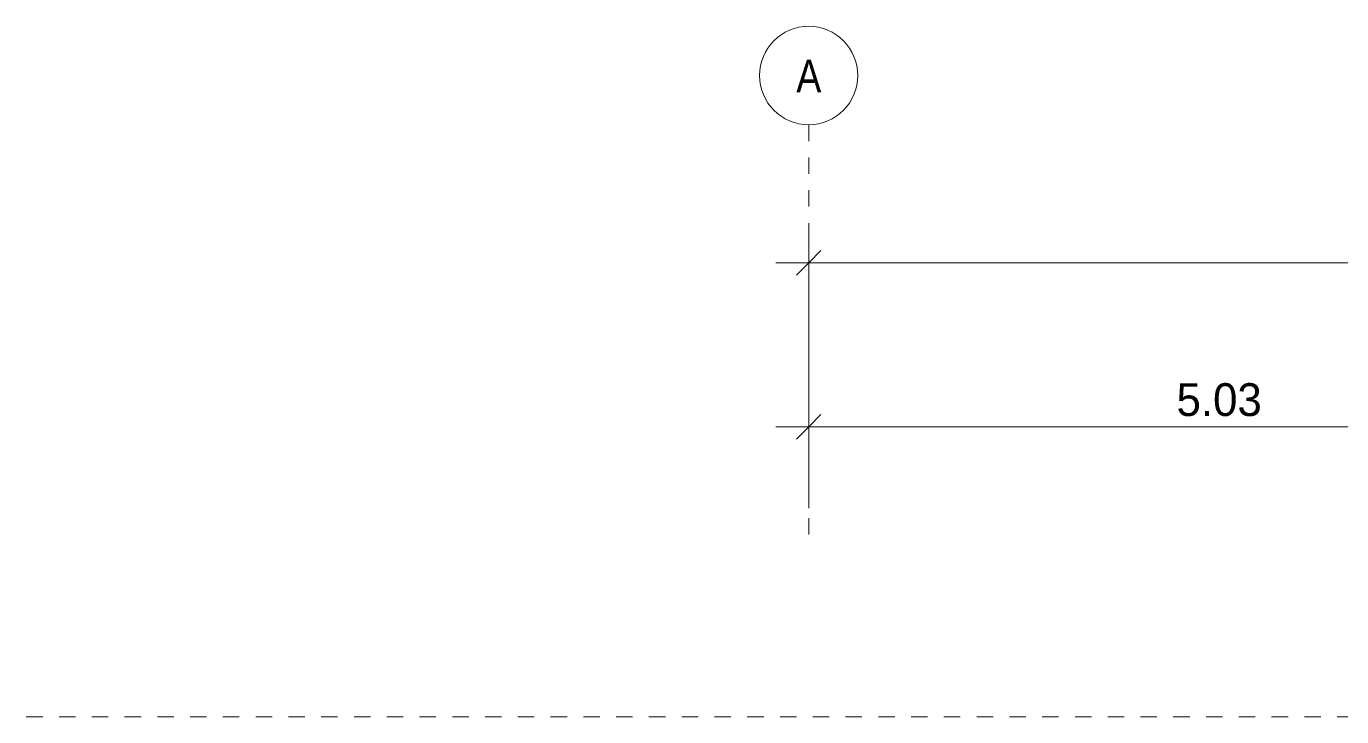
# Model space of a CAD drawing. Header units: metres. Extents: x -3 to 141, y -7 to 15.
# Drawn here: x 55.28 to 63.31, y 11.12 to 15.33 of the extents above; entities that cross this region are included whole.
import ezdxf

# ---------------------------------------------------------------- set-up
doc = ezdxf.new("R2010")
doc.units = ezdxf.units.M
doc.linetypes.add('Centre', pattern=[0.03175, 0.00635, -0.00475, 0.0159, -0.00475])
doc.linetypes.add('Grid Line', pattern=[0.022225, 0.0127, -0.003175, 0.003175, -0.003175])
for name, color, linetype, lineweight in [('A-ANNO-DIMS', 7, 'Continuous', 9), ('A-ANNO-DIMS-100', 7, 'Continuous', 9), ('A-FLOR-LEVL', 7, 'Continuous', 9), ('S-GRID', 7, 'Continuous', 9), ('S-GRID-IDEN', 7, 'Continuous', 9)]:
    doc.layers.add(name, color=color, linetype=linetype, lineweight=lineweight)
doc.styles.add('Century Gothic_1', font='GOTHIC.TTF', dxfattribs={"height": 0.2})
doc.styles.add('Saira Condensed', font='SairaCondensed-Regular.ttf', dxfattribs={"height": 0.2})
doc.dimstyles.new('FCA_N_Cotas_E100', dxfattribs={"dimscale": 0.3048, "dimtxt": 0.208834, "dimasz": 0.492126, "dimexe": 0.656168, "dimexo": 0.656168, "dimgap": 0.032808, "dimtad": 1, "dimrnd": 0.01, "dimzin": 0, "dimdsep": 46, "dimtxsty": 'Century Gothic_1', "dimblk1": 'OBLIQUE', "dimblk2": 'OBLIQUE', "dimsah": 1, "dimcen": 0.09, "dimdle": 0.656168, "dimazin": 2, "dimtfac": 1, "dimtdec": 4, "dimtix": 1, "dimtmove": 0, "dimatfit": 3, "dimfxl": 1, "dimtvp": 1, "dimtolj": 1, "dimtzin": 0, "dimarcsym": 2})

# ---------------------------------------------------------------- blocks, each defined once
blk = doc.blocks.new('Grid - 3mm-1144979-Sección 03')
at = {"layer": 'S-GRID-IDEN', "color": 253, "true_color": 0xaaaaaa}
blk.add_circle((-5.9156, 15.032), 0.3, dxfattribs=at)
blk = doc.blocks.new('DIMBLOCK14-Sección 03')
at = {"layer": 'A-ANNO-DIMS-100'}
for p, q in [((60.0543, 12.8887), (60.0543, 13.0887)), ((65.0872, 12.8887), (65.0872, 13.0887)), ((65.0872, 12.8887), (59.8543, 12.8887)), ((60.0543, 12.8887), (60.0543, 12.392)), ((65.0872, 12.8887), (65.0872, 12.392))]:
    blk.add_line(p, q, dxfattribs=at)
at = {"layer": 'A-ANNO-DIMS-100', "lineweight": 35}
for p, q in [((60.0543, 12.8887), (60.1293, 12.9637)), ((65.0872, 12.8887), (65.1622, 12.9637)), ((60.0543, 12.8887), (59.9793, 12.8137)), ((65.0872, 12.8887), (65.0122, 12.8137))]:
    blk.add_line(p, q, dxfattribs=at)
at = {"layer": 'A-ANNO-DIMS-100', "color": 0, "insert": (62.299, 13.1551), "char_height": 0.2, "width": 0.652357, "attachment_point": 1, "line_spacing_factor": 0.984502, "style": 'Century Gothic_1'}
blk.add_mtext('5.03', dxfattribs=at)
blk = doc.blocks.new('_Oblique')
at = {"color": 0, "linetype": 'ByBlock', "lineweight": -2}
blk.add_line((-0.5, -0.5), (0.5, 0.5), dxfattribs=at)
blk = doc.blocks.new('DIMBLOCK15-Sección 03')
at = {"layer": 'A-ANNO-DIMS-100'}
for p, q in [((60.0543, 13.8887), (60.0543, 14.0887)), ((83.878, 13.8887), (83.878, 14.0887)), ((59.8543, 13.8887), (84.078, 13.8887)), ((60.0543, 13.8887), (60.0543, 12.392)), ((83.878, 13.8887), (83.878, 12.392))]:
    blk.add_line(p, q, dxfattribs=at)
at = {"layer": 'A-ANNO-DIMS-100', "lineweight": 35}
for p, q in [((60.0543, 13.8887), (59.9793, 13.8137)), ((60.0543, 13.8887), (60.1293, 13.9637)), ((83.878, 13.8887), (83.803, 13.8137)), ((83.878, 13.8887), (83.953, 13.9637))]:
    blk.add_line(p, q, dxfattribs=at)
at = {"layer": 'A-ANNO-DIMS-100', "color": 0, "insert": (71.6165, 14.1551), "char_height": 0.2, "width": 0.839312, "attachment_point": 1, "line_spacing_factor": 0.984502, "style": 'Century Gothic_1'}
blk.add_mtext('23.82', dxfattribs=at)

msp = doc.modelspace()

# ---------------------------------------------------------------- linework, layer by layer
at = {"layer": 'A-FLOR-LEVL', "color": 253, "linetype": 'Centre', "true_color": 0xaaaaaa}
msp.add_line((55.2795, 11.1211), (88.0999, 11.1211), dxfattribs=at)
at = {"layer": 'S-GRID', "color": 254, "linetype": 'Grid Line', "true_color": 0xd4d4d4}
msp.add_line((60.0543, 12.232), (60.0543, 14.732), dxfattribs=at)

# ---------------------------------------------------------------- block references
at = {"layer": 'S-GRID-IDEN', "color": 253, "true_color": 0xaaaaaa}
msp.add_blockref('Grid - 3mm-1144979-Sección 03', (65.9699, 0), dxfattribs=at)

# ---------------------------------------------------------------- texts
at = {"layer": 'S-GRID-IDEN', "color": 253, "true_color": 0xaaaaaa, "insert": (59.9786, 15.1288), "char_height": 0.2, "width": 0.176371, "attachment_point": 1, "style": 'Saira Condensed'}
msp.add_mtext('A', dxfattribs=at)

# ---------------------------------------------------------------- dimensions: what is measured, and where the dimension line sits
at = {"layer": 'A-ANNO-DIMS'}
for base, p1, p2, override, picture, middle in [((83.878, 13.8887), (60.0543, 12.192), (83.878, 12.192), {"dimpost": '<>', "dimfxl": 23.823665}, 'DIMBLOCK15-Sección 03', (71.9662, 14.0037)), ((60.0543, 12.8887), (65.0872, 12.192), (60.0543, 12.192), {"dimpost": '<>', "dimfxl": 5.032882}, 'DIMBLOCK14-Sección 03', (62.5708, 13.0037))]:
    dim = msp.add_linear_dim(base=base, p1=p1, p2=p2, dimstyle='FCA_N_Cotas_E100', override=override, dxfattribs=at)
    dim.commit()
    dim.dimension.update_dxf_attribs({"geometry": picture, "text_midpoint": middle})

doc.saveas('drawing.dxf')
